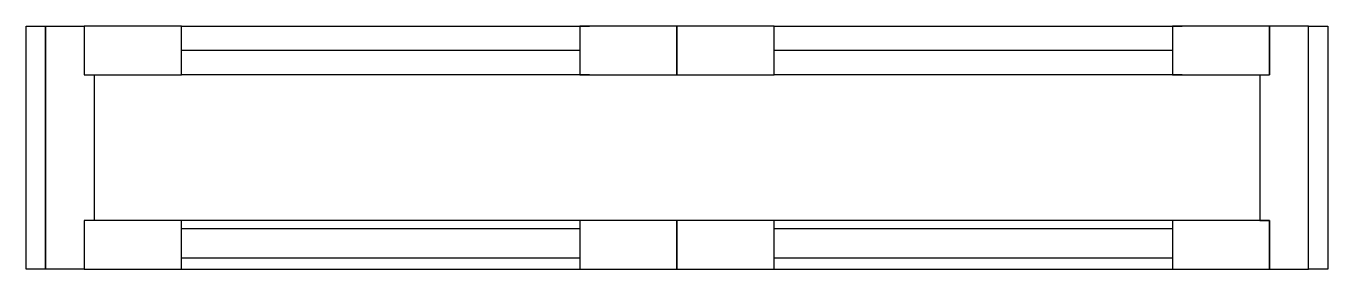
# Model space of a CAD drawing. Extents: x 16.23 to 17.57, y 32.33 to 32.58.
import ezdxf

# ---------------------------------------------------------------- set-up
doc = ezdxf.new("R2010")
doc.units = 0
doc.header["$MEASUREMENT"] = 0
doc.layers.add('C-CAIXILHO', color=2, linetype='CONTINUOUS')

msp = doc.modelspace()

# ---------------------------------------------------------------- linework, layer by layer
at = {"layer": 'C-CAIXILHO', "color": 1}
for p, q in [((16.3895, 32.5807), (16.8095, 32.5807)), ((16.9995, 32.5807), (17.4195, 32.5807)), ((16.7995, 32.5557), (16.3895, 32.5557)), ((17.4095, 32.5557), (16.9995, 32.5557)), ((16.8095, 32.5307), (16.3895, 32.5307)), ((17.4195, 32.5307), (16.9995, 32.5307)), ((16.8095, 32.3807), (16.3895, 32.3807)), ((17.4195, 32.3807), (16.9995, 32.3807)), ((16.7995, 32.3722), (16.3895, 32.3722)), ((17.4095, 32.3722), (16.9995, 32.3722)), ((16.7995, 32.3417), (16.3895, 32.3417)), ((17.4095, 32.3417), (16.9995, 32.3417)), ((16.3895, 32.3307), (16.8095, 32.3307)), ((16.9995, 32.3307), (17.4195, 32.3307))]:
    msp.add_line(p, q, dxfattribs=at)
at = {"layer": 'C-CAIXILHO'}
for points in [[(16.2295, 32.3307), (16.2295, 32.5807), (16.2495, 32.5807), (16.2495, 32.3307), (16.2295, 32.3307)], [(16.2495, 32.5807), (16.2895, 32.5807), (16.2895, 32.5307), (16.2995, 32.5307), (16.2995, 32.3807), (16.2895, 32.3807), (16.2895, 32.3307), (16.2495, 32.3307), (16.2495, 32.5807)], [(16.2895, 32.5807), (16.2895, 32.5307), (16.3895, 32.5307), (16.3895, 32.5807), (16.2895, 32.5807)], [(16.7995, 32.5807), (16.7995, 32.5307), (16.8995, 32.5307), (16.8995, 32.5807), (16.7995, 32.5807)], [(16.8995, 32.5807), (16.8995, 32.5307), (16.9995, 32.5307), (16.9995, 32.5807), (16.8995, 32.5807)], [(17.4095, 32.5807), (17.4095, 32.5307), (17.5095, 32.5307), (17.5095, 32.5807), (17.4095, 32.5807)], [(17.4995, 32.5307), (17.4995, 32.3807), (17.5095, 32.3807), (17.5095, 32.3307), (17.5495, 32.3307), (17.5495, 32.5807), (17.5095, 32.5807), (17.5095, 32.5307)], [(17.5495, 32.5807), (17.5695, 32.5807), (17.5695, 32.3307), (17.5495, 32.3307), (17.5495, 32.5807)], [(16.2895, 32.3807), (16.2895, 32.3307), (16.3895, 32.3307), (16.3895, 32.3807), (16.2895, 32.3807)], [(16.7995, 32.3807), (16.7995, 32.3307), (16.8995, 32.3307), (16.8995, 32.3807), (16.7995, 32.3807)], [(16.8995, 32.3807), (16.8995, 32.3307), (16.9995, 32.3307), (16.9995, 32.3807), (16.8995, 32.3807)], [(17.4095, 32.3807), (17.4095, 32.3307), (17.5095, 32.3307), (17.5095, 32.3807), (17.4095, 32.3807)]]:
    msp.add_lwpolyline(points, dxfattribs=at)

doc.saveas('drawing.dxf')
